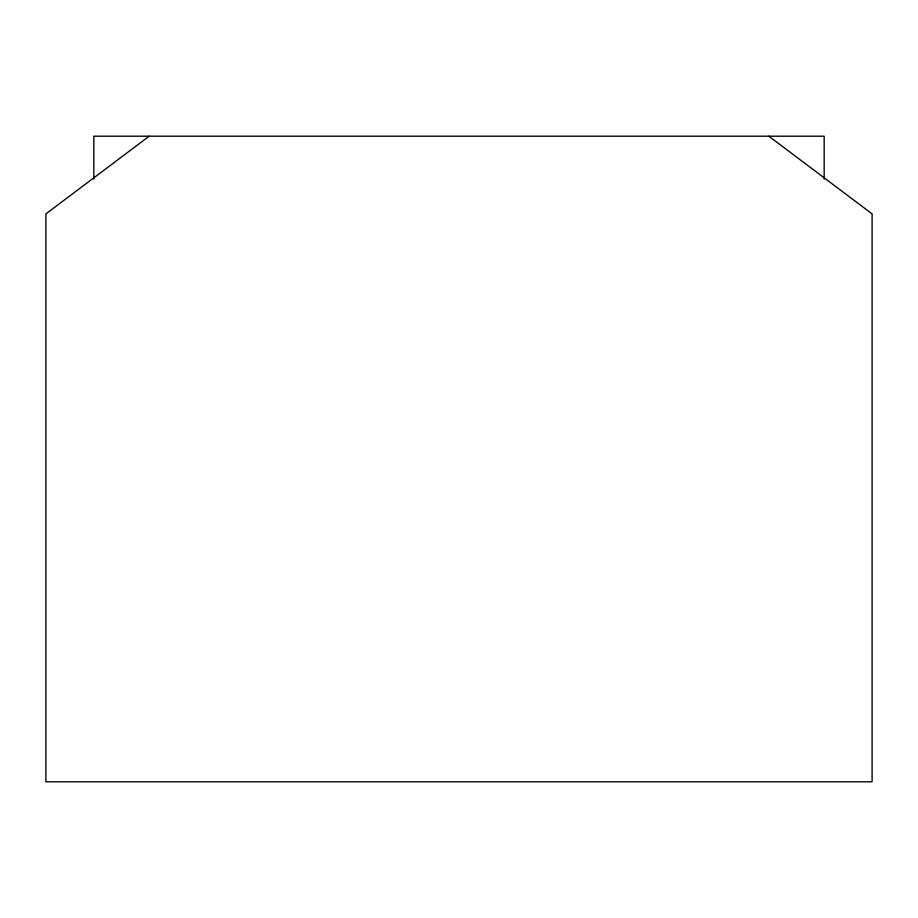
<?xml version="1.0" encoding="UTF-8"?>
<svg xmlns="http://www.w3.org/2000/svg" width="918" height="918" viewBox="0 0 918 918"><rect width="100%" height="100%" fill="white"/><g stroke="black" fill="none" stroke-linecap="round" stroke-linejoin="round"><path stroke-width="1.38" d="M149.175 136.197L45.9 213.894L45.9 781.803L872.1 781.803L872.1 213.894L768.825 136.197M824.169 179.159L824.169 136.197L93.831 136.197L93.831 179.159"/></g></svg>
